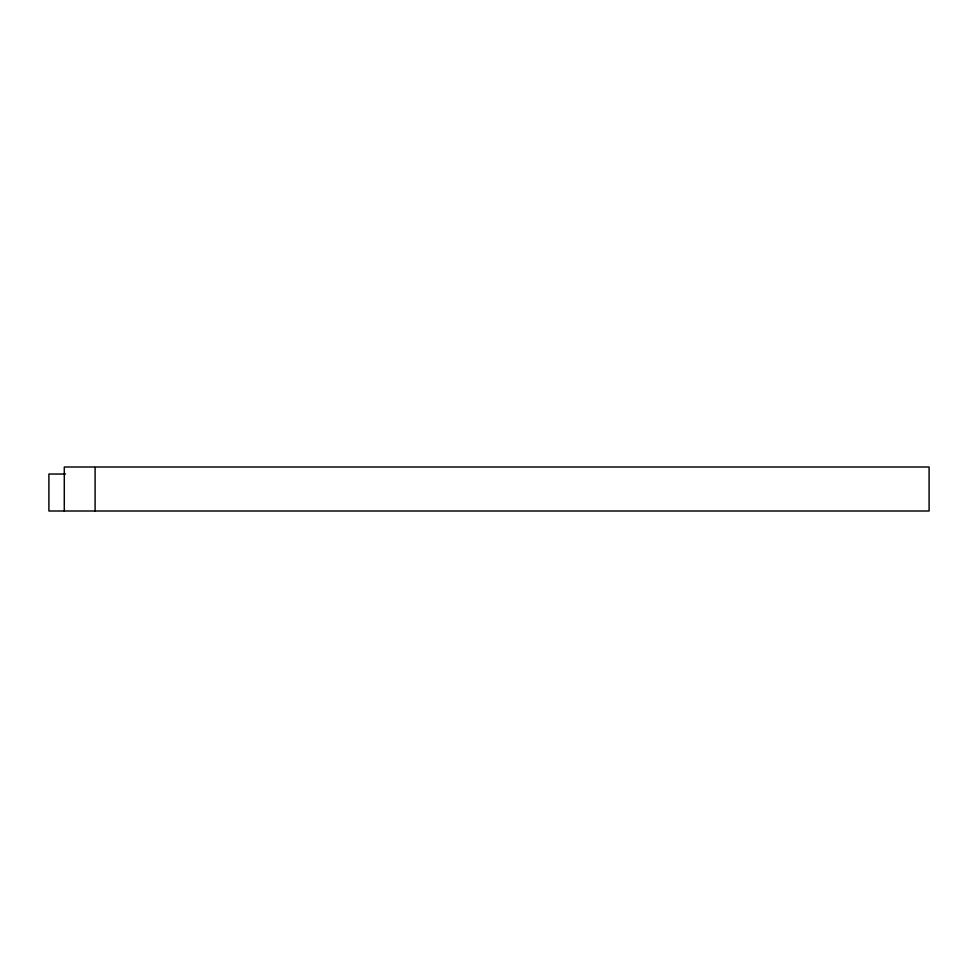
<?xml version="1.0" encoding="UTF-8"?>
<svg xmlns="http://www.w3.org/2000/svg" width="978" height="978" viewBox="0 0 978 978"><rect width="100%" height="100%" fill="white"/><g stroke="black" fill="none" stroke-linecap="round" stroke-linejoin="round"><path stroke-width="1.47" d="M94.243 466.995L64.291 466.995L64.291 511.005M65.526 474.037L48.9 474.037L48.9 511.005L929.1 511.005L929.1 466.995L95.098 466.995L95.098 511.005"/></g></svg>
